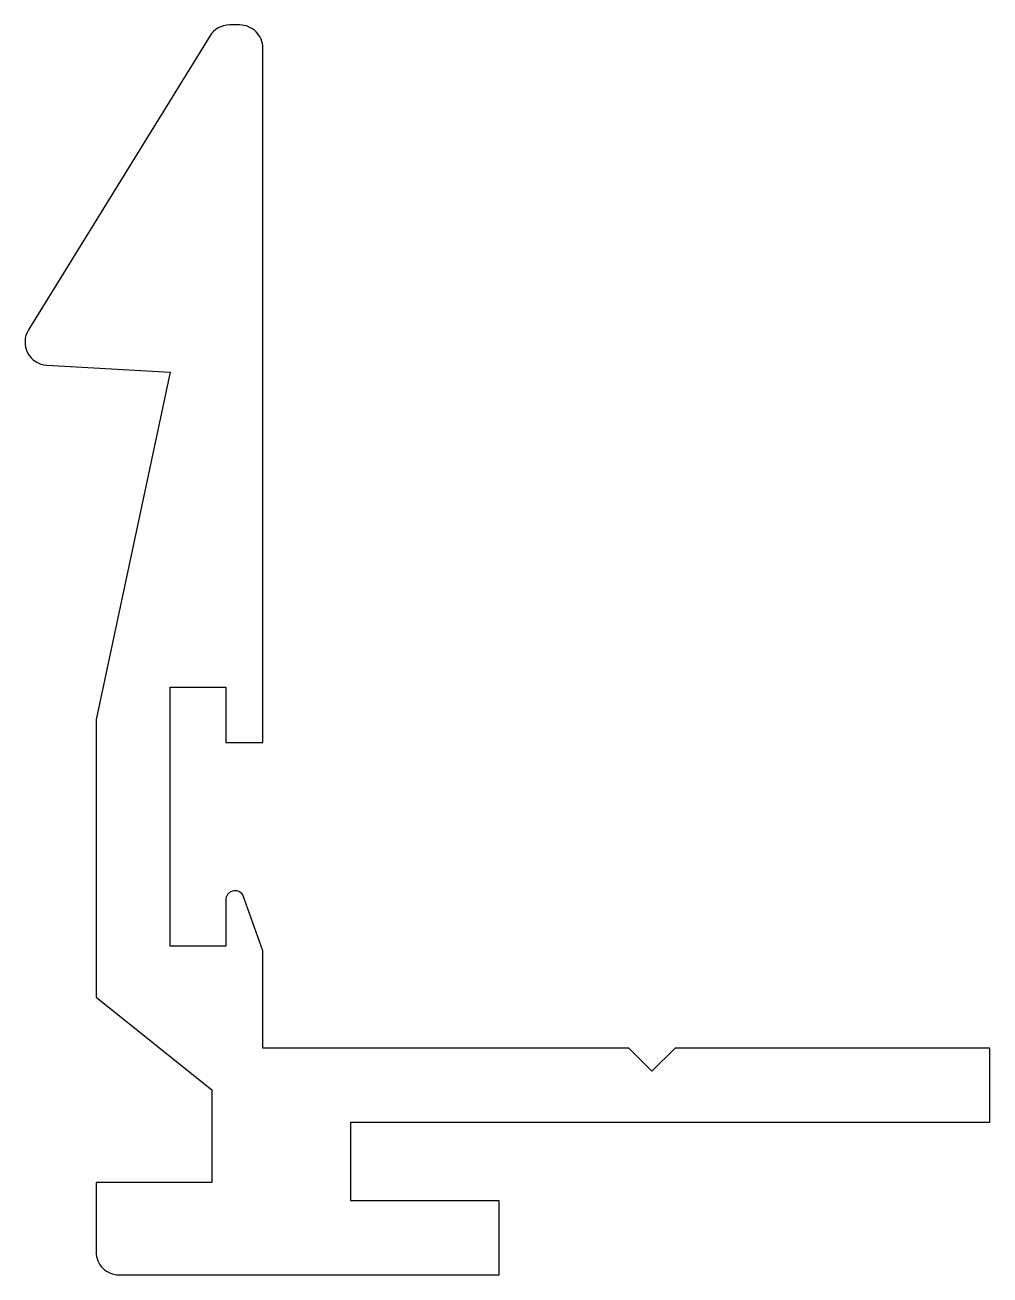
# Model space of a CAD drawing. Extents: x 789.7 to 810.6, y 739 to 766.
import ezdxf

# ---------------------------------------------------------------- set-up
doc = ezdxf.new("R2010")
doc.units = 0
doc.layers.add('ANA', color=220, linetype='CONTINUOUS')

msp = doc.modelspace()

# ---------------------------------------------------------------- linework, layer by layer
at = {"layer": 'ANA', "color": 0}
msp.add_lwpolyline([(793.711, 765.774), (789.798, 759.425, 0.567968), (790.195, 758.664), (792.858, 758.512), (791.258, 751.012), (791.258, 745.012), (793.758, 743.012), (793.758, 741.012), (791.258, 741.012), (791.258, 739.512, 0.414214), (791.758, 739.012), (799.958, 739.012), (799.958, 740.612), (796.758, 740.612), (796.758, 742.312), (810.558, 742.312), (810.558, 743.912), (803.758, 743.912), (803.258, 743.412), (802.758, 743.912), (794.858, 743.912), (794.858, 746.012), (794.424, 747.223, 0.742056), (794.058, 747.112), (794.058, 746.112), (792.858, 746.112), (792.858, 751.712), (794.058, 751.712), (794.058, 750.512), (794.858, 750.512), (794.858, 765.512, 0.414214), (794.358, 766.012), (794.137, 766.012, 0.260242)], format="xyb", close=True, dxfattribs=at)

doc.saveas('drawing.dxf')
